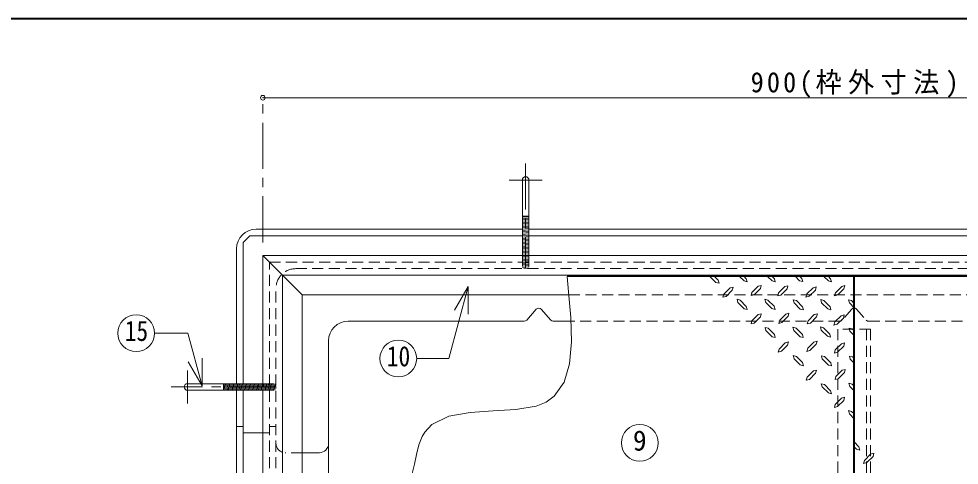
# Model space of a CAD drawing. Units: millimetres at full size, sheet at 1:7; details may follow other scales. Extents: x -1472 to 1363, y -987 to 980.
# Drawn here: x -807 to -92, y 640 to 980 of the extents above; entities that cross this region are included whole.
import ezdxf
from ezdxf.enums import TextEntityAlignment as Align

# ---------------------------------------------------------------- set-up
doc = ezdxf.new("R2010")
doc.units = ezdxf.units.MM
doc.header["$LTSCALE"] = 7
doc.header["$PDMODE"] = 32
doc.header["$PDSIZE"] = 3.5
doc.linetypes.add('CHAIN1', pattern=[8, 5, -1, 1, -1])
doc.linetypes.add('DASHED1', pattern=[1.8, 1.2, -0.6])
doc.layers.add('0-0____1', color=4, linetype='Continuous', lineweight=9)
doc.styles.add('ＭＳ ゴシック', font='')
doc.styles.get('ＭＳ ゴシック').set_extended_font_data('MS Gothic')

msp = doc.modelspace()

# ---------------------------------------------------------------- linework, layer by layer
at = {"layer": '0-0____1', "color": 1, "lineweight": 40}
for p, q in [((1363.499, 979.62), (-1471.501, 979.62)), ((-171.501, 549.62), (-171.501, 783.62))]:
    msp.add_line(p, q, dxfattribs=at)
at = {"layer": '0-0____1'}
for p, q in [((-621.501, 919.62), (278.499, 919.62)), ((-419.001, 829.519), (-424.001, 829.519)), ((-424.001, 828.648), (-419.001, 829.057)), ((-424.001, 827.645), (-419.001, 828.054)), ((-424.001, 826.642), (-419.001, 827.05)), ((-424.001, 825.638), (-419.001, 826.047)), ((-424.001, 824.635), (-419.001, 825.044)), ((-424.001, 823.632), (-419.001, 824.04)), ((-424.001, 822.628), (-419.001, 823.037)), ((-424.001, 821.625), (-419.001, 822.034)), ((-424.001, 820.622), (-419.001, 821.03)), ((-424.001, 819.618), (-419.001, 820.027)), ((-424.001, 818.615), (-419.001, 819.024)), ((-424.001, 817.612), (-419.001, 818.02)), ((-424.001, 816.608), (-419.001, 817.017)), ((-424.001, 815.605), (-419.001, 816.014)), ((-636.501, 809.62), (-631.501, 814.62)), ((-636.501, 702.12), (-636.501, 809.62)), ((-424.001, 814.62), (-631.501, 814.62)), ((-424.001, 814.602), (-419.001, 815.01)), ((-424.001, 813.598), (-419.001, 814.007)), ((-424.001, 812.595), (-419.001, 813.004)), ((-424.001, 811.592), (-419.001, 812)), ((-424.001, 810.588), (-419.001, 810.997)), ((-424.001, 809.585), (-419.001, 809.994)), ((-424.001, 808.582), (-419.001, 808.99)), ((75.999, 814.62), (-419.001, 814.62)), ((-424.001, 807.578), (-419.001, 807.987)), ((-424.001, 806.575), (-419.001, 806.984)), ((-424.001, 805.572), (-419.001, 805.98)), ((-424.001, 804.568), (-419.001, 804.977)), ((-424.001, 803.565), (-419.001, 803.974)), ((-424.001, 802.562), (-419.001, 802.97)), ((-424.001, 801.559), (-419.001, 801.967)), ((-424.001, 800.555), (-419.001, 800.964)), ((-423.168, 799.62), (-419.001, 799.96)), ((-591.501, 769.62), (-606.501, 784.62)), ((-281.222, 783.62), (-276.689, 779.195)), ((-277.664, 783.62), (-274.964, 780.92)), ((-258.689, 783.62), (-255.314, 780.245)), ((-237.314, 783.62), (-233.939, 780.245)), ((-231.539, 779.57), (-233.939, 780.245)), ((-233.789, 783.62), (-232.139, 781.97)), ((-232.139, 781.97), (-231.539, 779.57)), ((-216.187, 783.62), (-213.014, 780.32)), ((-210.614, 779.72), (-213.014, 780.32)), ((-212.789, 783.62), (-211.214, 782.045)), ((-211.214, 782.045), (-210.614, 779.72)), ((-194.489, 783.62), (-191.114, 780.245)), ((-188.714, 779.57), (-191.114, 780.245)), ((-191.039, 783.62), (-189.389, 781.97)), ((-189.389, 781.97), (-188.714, 779.57)), ((-270.764, 770.195), (-265.964, 774.995)), ((-268.964, 768.47), (-264.239, 773.195)), ((-265.964, 774.995), (-263.639, 775.595)), ((-263.639, 775.595), (-264.239, 773.195)), ((-247.514, 769.745), (-242.864, 774.47)), ((-228.989, 771.245), (-224.264, 776.045)), ((-227.264, 769.52), (-222.539, 774.245)), ((-207.539, 770.345), (-202.739, 775.145)), ((-205.739, 768.62), (-201.014, 773.345)), ((-202.739, 775.145), (-200.414, 775.745)), ((-200.414, 775.745), (-201.014, 773.345)), ((-185.714, 771.32), (-180.989, 776.12)), ((-183.989, 769.595), (-179.264, 774.32)), ((-180.989, 776.12), (-178.589, 776.72)), ((-178.589, 776.72), (-179.264, 774.32)), ((-591.501, 615.682), (-591.501, 769.62)), ((-591.501, 769.62), (-388.563, 769.62)), ((-270.764, 770.195), (-271.364, 767.87)), ((-268.964, 768.47), (-271.364, 767.87)), ((-258.314, 765.695), (-260.639, 766.295)), ((-260.039, 763.895), (-260.639, 766.295)), ((-249.314, 771.47), (-249.914, 769.145)), ((-247.514, 769.745), (-249.914, 769.145)), ((-238.814, 763.97), (-239.414, 766.37)), ((-237.089, 765.695), (-239.414, 766.37)), ((-228.989, 771.245), (-229.664, 768.92)), ((-227.264, 769.52), (-229.664, 768.92)), ((-215.489, 765.32), (-217.889, 765.92)), ((-217.214, 763.52), (-217.889, 765.92)), ((-207.539, 770.345), (-208.139, 768.02)), ((-205.739, 768.62), (-208.139, 768.02)), ((-196.289, 763.67), (-196.964, 766.07)), ((-194.564, 765.395), (-196.964, 766.07)), ((-185.714, 771.32), (-186.389, 768.995)), ((-183.989, 769.595), (-186.389, 768.995)), ((-173.414, 765.32), (-175.814, 765.92)), ((-175.139, 763.52), (-175.814, 765.92)), ((-413.381, 758.768), (-420.657, 750.471)), ((-409.622, 758.768), (-402.345, 750.471)), ((-260.039, 763.895), (-255.314, 759.17)), ((-258.314, 765.695), (-253.589, 760.895)), ((-238.814, 763.97), (-234.089, 759.245)), ((-237.089, 765.695), (-232.289, 760.97)), ((-231.689, 758.645), (-234.089, 759.245)), ((-232.289, 760.97), (-231.689, 758.645)), ((-217.214, 763.52), (-212.564, 758.87)), ((-215.489, 765.32), (-210.764, 760.595)), ((-210.164, 758.195), (-212.564, 758.87)), ((-210.764, 760.595), (-210.164, 758.195)), ((-196.289, 763.67), (-191.564, 758.945)), ((-194.564, 765.395), (-189.839, 760.67)), ((-189.164, 758.345), (-191.564, 758.945)), ((-189.839, 760.67), (-189.164, 758.345)), ((-175.139, 763.52), (-171.501, 759.882)), ((-173.414, 765.32), (-171.501, 763.134)), ((-249.314, 749.87), (-244.589, 754.67)), ((-247.589, 748.145), (-242.864, 752.87)), ((-244.589, 754.67), (-242.264, 755.27)), ((-242.264, 755.27), (-242.864, 752.87)), ((-228.164, 750.395), (-223.439, 755.12)), ((-226.439, 748.67), (-221.714, 753.395)), ((-223.439, 755.12), (-221.114, 755.795)), ((-221.114, 755.795), (-221.714, 753.395)), ((-206.564, 749.87), (-201.839, 754.67)), ((-204.764, 748.145), (-200.114, 752.87)), ((-201.839, 754.67), (-199.439, 755.27)), ((-199.439, 755.27), (-200.114, 752.87)), ((-186.164, 749.045), (-181.439, 753.77)), ((-184.439, 747.32), (-179.714, 752.045)), ((-556.501, 749.62), (-422.537, 749.62)), ((-387.053, 749.62), (-400.466, 749.62)), ((-249.314, 749.87), (-249.989, 747.545)), ((-247.589, 748.145), (-249.989, 747.545)), ((-236.939, 744.245), (-239.264, 744.92)), ((-238.664, 742.52), (-239.264, 744.92)), ((-228.164, 750.395), (-228.839, 747.995)), ((-226.439, 748.67), (-228.839, 747.995)), ((-215.639, 744.32), (-218.039, 744.995)), ((-217.364, 742.595), (-218.039, 744.995)), ((-215.639, 744.32), (-210.914, 739.595)), ((-206.564, 749.87), (-207.164, 747.545)), ((-204.764, 748.145), (-207.164, 747.545)), ((-194.864, 744.62), (-197.189, 745.295)), ((-196.589, 742.895), (-197.189, 745.295)), ((-194.864, 744.62), (-190.064, 739.895)), ((-186.164, 749.045), (-186.839, 746.645)), ((-184.439, 747.32), (-186.839, 746.645)), ((-172.964, 743.87), (-175.364, 744.47)), ((-174.689, 742.07), (-175.364, 744.47)), ((-238.664, 742.52), (-233.939, 737.795)), ((-236.939, 744.245), (-232.139, 739.52)), ((-231.539, 737.195), (-233.939, 737.795)), ((-232.139, 739.52), (-231.539, 737.195)), ((-217.364, 742.595), (-212.639, 737.87)), ((-210.239, 737.195), (-212.639, 737.87)), ((-210.914, 739.595), (-210.239, 737.195)), ((-196.589, 742.895), (-191.864, 738.17)), ((-189.464, 737.495), (-191.864, 738.17)), ((-190.064, 739.895), (-189.464, 737.495)), ((-174.689, 742.07), (-171.501, 738.882)), ((-172.964, 743.87), (-171.501, 742.407)), ((-571.501, 611.331), (-571.501, 734.62)), ((-226.889, 726.77), (-222.164, 731.495)), ((-206.864, 729.095), (-202.139, 733.82)), ((-205.139, 727.37), (-200.414, 732.095)), ((-185.864, 727.745), (-181.139, 732.545)), ((-184.064, 726.02), (-179.414, 730.745)), ((-181.139, 732.545), (-178.739, 733.145)), ((-178.739, 733.145), (-179.414, 730.745)), ((-228.614, 728.495), (-229.289, 726.095)), ((-226.889, 726.77), (-229.289, 726.095)), ((-217.214, 721.145), (-217.889, 723.545)), ((-215.489, 722.87), (-217.889, 723.545)), ((-215.489, 722.87), (-210.764, 718.145)), ((-206.864, 729.095), (-207.539, 726.695)), ((-205.139, 727.37), (-207.539, 726.695)), ((-194.114, 722.795), (-196.439, 723.395)), ((-195.839, 720.995), (-196.439, 723.395)), ((-185.864, 727.745), (-186.464, 725.42)), ((-184.064, 726.02), (-186.464, 725.42)), ((-174.464, 720.77), (-175.064, 723.17)), ((-172.664, 722.57), (-175.064, 723.17)), ((-217.214, 721.145), (-212.564, 716.42)), ((-210.164, 715.745), (-212.564, 716.42)), ((-210.764, 718.145), (-210.164, 715.745)), ((-195.839, 720.995), (-191.114, 716.27)), ((-194.114, 722.795), (-189.314, 717.995)), ((-188.714, 715.67), (-191.114, 716.27)), ((-189.314, 717.995), (-188.714, 715.67)), ((-174.464, 720.77), (-171.501, 717.807)), ((-172.664, 722.57), (-171.501, 721.407)), ((-207.239, 707.12), (-202.514, 711.845)), ((-205.514, 705.395), (-200.789, 710.12)), ((-185.414, 707.57), (-180.689, 712.37)), ((-183.614, 705.845), (-178.964, 710.57)), ((-180.689, 712.37), (-178.289, 712.97)), ((-178.289, 712.97), (-178.964, 710.57)), ((-651.4, 702.12), (-651.4, 697.12)), ((-650.53, 697.12), (-650.938, 702.12)), ((-649.527, 697.12), (-649.935, 702.12)), ((-648.523, 697.12), (-648.932, 702.12)), ((-647.52, 697.12), (-647.928, 702.12)), ((-646.517, 697.12), (-646.925, 702.12)), ((-645.513, 697.12), (-645.922, 702.12)), ((-644.51, 697.12), (-644.918, 702.12)), ((-643.507, 697.12), (-643.915, 702.12)), ((-642.503, 697.12), (-642.912, 702.12)), ((-641.5, 697.12), (-641.908, 702.12)), ((-640.497, 697.12), (-640.905, 702.12)), ((-639.493, 697.12), (-639.902, 702.12)), ((-638.49, 697.12), (-638.898, 702.12)), ((-637.487, 697.12), (-637.895, 702.12)), ((-636.483, 697.12), (-636.892, 702.12)), ((-635.48, 697.12), (-635.888, 702.12)), ((-634.477, 697.12), (-634.885, 702.12)), ((-633.473, 697.12), (-633.882, 702.12)), ((-632.47, 697.12), (-632.878, 702.12)), ((-631.467, 697.12), (-631.875, 702.12)), ((-630.463, 697.12), (-630.872, 702.12)), ((-629.46, 697.12), (-629.868, 702.12)), ((-628.457, 697.12), (-628.865, 702.12)), ((-627.453, 697.12), (-627.862, 702.12)), ((-626.45, 697.12), (-626.858, 702.12)), ((-625.447, 697.12), (-625.855, 702.12)), ((-624.443, 697.12), (-624.852, 702.12)), ((-623.44, 697.12), (-623.848, 702.12)), ((-622.437, 697.12), (-622.845, 702.12)), ((-621.501, 697.953), (-621.842, 702.12)), ((-207.239, 707.12), (-207.914, 704.72)), ((-205.514, 705.395), (-207.914, 704.72)), ((-194.114, 701.495), (-196.514, 702.095)), ((-195.839, 699.695), (-196.514, 702.095)), ((-194.114, 701.495), (-189.389, 696.77)), ((-185.414, 707.57), (-186.014, 705.245)), ((-183.614, 705.845), (-186.014, 705.245)), ((-174.764, 699.995), (-175.439, 702.395)), ((-173.039, 701.795), (-175.439, 702.395)), ((-173.039, 701.795), (-171.501, 700.257)), ((-636.501, 289.62), (-636.501, 697.12)), ((-195.839, 699.695), (-191.114, 695.045)), ((-188.714, 694.37), (-191.114, 695.045)), ((-189.389, 696.77), (-188.714, 694.37)), ((-174.764, 699.995), (-171.501, 696.602)), ((-185.864, 686.42), (-181.139, 691.145)), ((-184.064, 684.695), (-179.414, 689.42)), ((-181.139, 691.145), (-178.739, 691.82)), ((-178.739, 691.82), (-179.414, 689.42)), ((-185.864, 686.42), (-186.464, 684.02)), ((-184.064, 684.695), (-186.464, 684.02)), ((-175.139, 679.22), (-175.814, 681.62)), ((-173.414, 681.02), (-175.814, 681.62)), ((-173.414, 681.02), (-171.501, 679.107)), ((-175.139, 679.22), (-171.501, 675.437)), ((-641.501, 429.62), (-641.501, 669.62)), ((-636.501, 664.62), (-621.501, 664.62)), ((-167.864, 654.02), (-171.501, 657.803)), ((-169.589, 652.22), (-171.501, 654.132)), ((-169.589, 652.22), (-167.189, 651.62)), ((-167.864, 654.02), (-167.189, 651.62)), ((-591.501, 649.62), (-578.501, 649.62)), ((-158.939, 648.545), (-163.589, 643.82)), ((-157.139, 646.82), (-161.864, 642.095)), ((-158.939, 648.545), (-156.539, 649.22)), ((-157.139, 646.82), (-156.539, 649.22)), ((-164.264, 641.42), (-163.589, 643.82)), ((-161.864, 642.095), (-164.264, 641.42))]:
    msp.add_line(p, q, dxfattribs=at)
at = {"layer": '0-0____1', "linetype": 'CHAIN1'}
for p, q in [((-621.501, 809.62), (-621.501, 919.62)), ((-421.501, 869.519), (-421.501, 789.62)), ((-409.001, 857.019), (-434.001, 857.019)), ((-678.9, 712.12), (-678.9, 687.12)), ((-611.501, 699.62), (-691.4, 699.62))]:
    msp.add_line(p, q, dxfattribs=at)
at = {"layer": '0-0____1', "color": 7, "lineweight": 18}
for p, q in [((-424.001, 857.019), (-424.001, 799.62)), ((-419.001, 857.019), (-419.001, 799.62)), ((-626.501, 819.62), (-424.001, 819.62)), ((-419.001, 819.62), (75.999, 819.62)), ((-641.501, 702.12), (-641.501, 804.62)), ((278.499, 799.62), (-621.501, 799.62)), ((-621.501, 799.62), (-621.501, 549.62)), ((263.499, 784.62), (-606.501, 784.62)), ((-465.233, 776.113), (-479.94, 721.227)), ((-465.233, 776.113), (-475.733, 757.926)), ((-465.233, 776.113), (-465.233, 755.113)), ((-703.862, 740.511), (-678.512, 740.511)), ((-667.789, 700.493), (-678.512, 740.511)), ((-667.789, 700.493), (-678.289, 718.68)), ((-667.789, 700.493), (-667.789, 721.493)), ((-504.414, 721.227), (-479.94, 721.227)), ((-678.9, 702.12), (-621.501, 702.12)), ((-678.9, 697.12), (-621.501, 697.12)), ((-641.501, 669.62), (-641.501, 697.12)), ((-641.501, 669.62), (-636.501, 669.62))]:
    msp.add_line(p, q, dxfattribs=at)
at = {"layer": '0-0____1', "linetype": 'DASHED1'}
for p, q in [((-424.001, 799.552), (-423.168, 799.62)), ((-424.001, 799.62), (-424.001, 789.62)), ((-424.001, 798.549), (-419.001, 798.957)), ((-424.001, 797.545), (-419.001, 797.954)), ((-424.001, 796.542), (-419.001, 796.95)), ((-424.001, 795.539), (-419.001, 795.947)), ((-424.001, 794.535), (-419.001, 794.944)), ((-419.001, 799.62), (-419.001, 789.62)), ((-596.501, 789.62), (253.499, 789.62)), ((-424.001, 793.532), (-419.001, 793.94)), ((-424.001, 792.529), (-419.001, 792.937)), ((-424.001, 791.525), (-419.001, 791.934)), ((-424.001, 790.522), (-419.001, 790.93)), ((-422.761, 789.62), (-419.001, 789.927)), ((-611.501, 549.62), (-611.501, 774.62)), ((-173.381, 758.768), (-180.657, 750.471)), ((-169.622, 758.768), (-162.345, 750.471)), ((-182.537, 749.62), (-387.053, 749.62)), ((-160.466, 749.62), (57.463, 749.62)), ((-162.001, 743.62), (-162.001, 549.62)), ((-621.501, 702.12), (-611.501, 702.12)), ((-620.43, 697.12), (-620.838, 702.12)), ((-619.427, 697.12), (-619.835, 702.12)), ((-618.423, 697.12), (-618.832, 702.12)), ((-617.42, 697.12), (-617.828, 702.12)), ((-616.417, 697.12), (-616.825, 702.12)), ((-615.413, 697.12), (-615.822, 702.12)), ((-614.41, 697.12), (-614.818, 702.12)), ((-613.407, 697.12), (-613.815, 702.12)), ((-612.403, 697.12), (-612.812, 702.12)), ((-611.501, 698.361), (-611.808, 702.12)), ((-621.433, 697.12), (-621.501, 697.953)), ((-621.501, 697.12), (-611.501, 697.12)), ((-616.501, 669.62), (-611.501, 669.62)), ((-621.501, 664.62), (-616.501, 664.62)), ((-591.501, 649.62), (-604.501, 649.62))]:
    msp.add_line(p, q, dxfattribs=at)
at = {"layer": '0-0____1', "color": 5, "lineweight": 25}
msp.add_line((262.499, 783.62), (-389.959, 783.62), dxfattribs=at)
at = {"layer": '0-0____1', "color": 7, "linetype": 'DASHED1', "lineweight": 18}
for p, q in [((-159.001, 743.62), (-184.001, 743.62)), ((-184.001, 743.62), (-184.001, 549.62)), ((-159.001, 743.62), (-159.001, 549.62))]:
    msp.add_line(p, q, dxfattribs=at)
at = {"layer": '0-0____1', "color": 7, "lineweight": 18}
for points in [[(-621.501, 799.62), (-606.501, 784.62), (-606.501, 549.62)], [(-389.959, 783.62), (-388.763, 772.012), (-387.123, 752.409), (-386.656, 733.942), (-388.104, 717.333), (-392.208, 703.3), (-399.711, 692.563), (-405.913, 688.13), (-413.43, 685.148), (-428.947, 682.437), (-446.288, 681.361), (-463.813, 680.244), (-479.88, 677.408), (-492.85, 671.177), (-498.306, 665.348), (-500.209, 662.022), (-502.738, 655.508), (-504.619, 648.35), (-506.201, 640.951), (-507.837, 633.712)]]:
    msp.add_lwpolyline(points, dxfattribs=at)
at = {"layer": '0-0____1', "linetype": 'DASHED1'}
for points in [[(-616.501, 549.62), (-616.501, 794.62), (273.499, 794.62)], [(-388.563, 769.62), (248.499, 769.62), (248.499, 549.62)]]:
    msp.add_lwpolyline(points, dxfattribs=at)
at = {"layer": '0-0____1'}
for points in [[(-274.964, 780.92), (-274.289, 778.52), (-276.689, 779.195)], [(-255.239, 783.62), (-253.589, 781.97), (-252.914, 779.645), (-255.314, 780.245)], [(-249.314, 771.47), (-244.589, 776.27), (-242.189, 776.87), (-242.864, 774.47)], [(-224.264, 776.045), (-221.939, 776.645), (-222.539, 774.245)], [(-253.589, 760.895), (-252.914, 758.57), (-255.314, 759.17)], [(-181.439, 753.77), (-179.114, 754.445), (-179.714, 752.045)], [(-228.614, 728.495), (-223.889, 733.22), (-221.564, 733.895), (-222.164, 731.495)], [(-202.139, 733.82), (-199.739, 734.42), (-200.414, 732.095)], [(-202.514, 711.845), (-200.114, 712.445), (-200.789, 710.12)]]:
    msp.add_lwpolyline(points, dxfattribs=at)
at = {"layer": '0-0____1', "color": 7, "lineweight": 18}
for centre in [(-717.862, 740.511), (-518.414, 721.227), (-334.628, 657.089)]:
    msp.add_circle(centre, 14, dxfattribs=at)
for centre, radius, start, end in [((-421.501, 857.019), 2.5, 0, 180), ((-626.501, 804.62), 15, 90, 180), ((-678.9, 699.62), 2.5, 90, 270)]:
    msp.add_arc(centre, radius, start, end, dxfattribs=at)
at = {"layer": '0-0____1', "linetype": 'DASHED1'}
for centre, radius, start, end in [((-596.501, 774.62), 15, 90, 180), ((-171.501, 757.12), 2.5, 41.25117, 138.74883), ((-182.537, 752.12), 2.5, 270, 318.74883), ((-160.466, 752.12), 2.5, 221.25117, 270), ((-604.501, 656.62), 7, 180, 270)]:
    msp.add_arc(centre, radius, start, end, dxfattribs=at)
at = {"layer": '0-0____1'}
for centre, radius, start, end in [((-411.501, 757.12), 2.5, 41.25117, 138.74883), ((-556.501, 734.62), 15, 90, 180), ((-422.537, 752.12), 2.5, 270, 318.74883), ((-400.466, 752.12), 2.5, 221.25117, 270), ((-578.501, 656.62), 7, 270, 0)]:
    msp.add_arc(centre, radius, start, end, dxfattribs=at)
msp.add_point((-621.501, 919.62), dxfattribs=at)

# ---------------------------------------------------------------- texts
at = {"layer": '0-0____1', "color": 7, "style": 'ＭＳ ゴシック', "width": 0.85}
for s, p in [('15', (-726.612, 730.011)), ('10', (-527.164, 710.727))]:
    msp.add_text(s, height=15.4, dxfattribs=at).set_placement(p, align=Align.BOTTOM_LEFT)
at = {"layer": '0-0____1', "color": 7, "style": 'ＭＳ ゴシック'}
msp.add_text('9', height=15.4, dxfattribs=at).set_placement((-339.878, 646.589), align=Align.BOTTOM_LEFT)
at = {"layer": '0-0____1', "color": 7, "insert": (-250.251, 919.62), "char_height": 15.4, "attachment_point": 7, "style": 'ＭＳ ゴシック'}
msp.add_mtext('\\T1.24;\\W0.95;900(枠外寸法)', dxfattribs=at)

doc.saveas('drawing.dxf')
